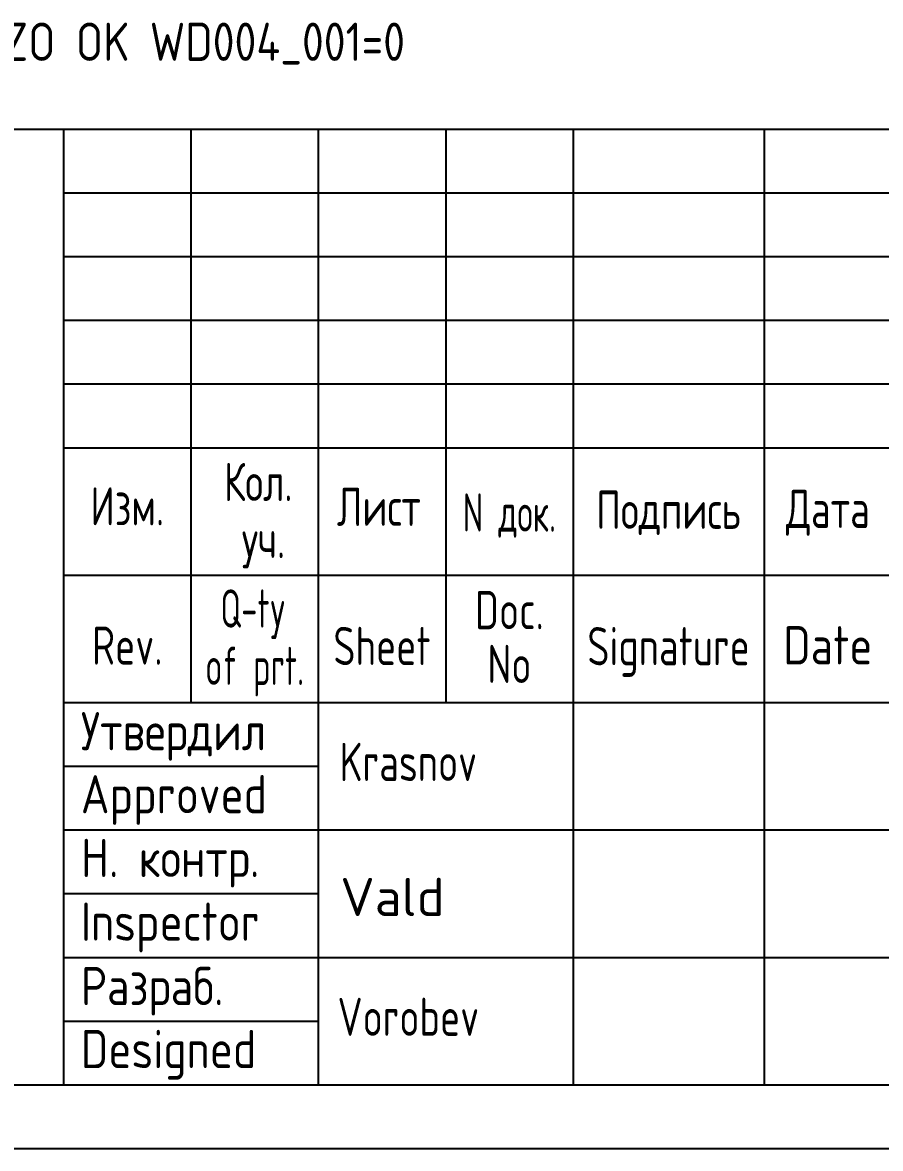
# Model space of a CAD drawing. Header units: millimetres. Extents: x 133356 to 134197, y -259 to 335.
# Drawn here: x 134003.3 to 134070.7, y -259.1 to -170.7 of the extents above; entities that cross this region are included whole.
import ezdxf
from ezdxf.enums import TextEntityAlignment as Align

# ---------------------------------------------------------------- set-up
doc = ezdxf.new("R2010")
doc.units = ezdxf.units.MM
doc.header["$LTSCALE"] = 20
doc.header["$MEASUREMENT"] = 0
doc.linetypes.add('HIDDEN', pattern=[0.375, 0.25, -0.125])
doc.layers.add('TITUL', color=7, linetype='Continuous')
doc.styles.add('ROMANS', font='romans.shx', dxfattribs={"width": 0.8})
doc.styles.add('Romans (Куданкулам)', font='romans.shx', dxfattribs={"width": 0.7})

msp = doc.modelspace()

# ---------------------------------------------------------------- linework, layer by layer
msp.add_line((133355.527, -259.095), (134196.527, -259.095))
msp.add_line((133355.527, -259.095), (134196.527, -259.095))
at = {"layer": 'TITUL', "color": 1, "linetype": 'Continuous'}
for p, q in [((133876.527, -179.095), (134191.527, -179.095)), ((134006.527, -204.095), (134071.527, -204.095)), ((134006.527, -224.095), (134071.527, -224.095)), ((134006.527, -234.095), (134071.527, -234.095)), ((134006.527, -244.095), (134071.527, -244.095))]:
    msp.add_line(p, q, dxfattribs=at)
at = {"layer": 'TITUL', "color": 1}
for p, q in [((134006.527, -179.095), (134006.527, -254.095)), ((134016.527, -179.095), (134016.527, -224.095)), ((134026.527, -179.095), (134026.527, -254.095)), ((134036.527, -179.095), (134036.527, -224.095)), ((134046.527, -179.095), (134046.527, -254.095)), ((134061.527, -179.095), (134061.527, -254.095)), ((133375.527, -254.095), (134191.527, -254.095))]:
    msp.add_line(p, q, dxfattribs=at)
at = {"layer": 'TITUL'}
for p, q in [((134006.527, -184.095), (134071.527, -184.095)), ((134006.527, -189.095), (134071.527, -189.095)), ((134006.527, -194.095), (134071.527, -194.095)), ((134006.527, -199.095), (134071.527, -199.095)), ((134006.527, -214.095), (134071.527, -214.095)), ((134006.527, -229.095), (134026.527, -229.095)), ((134006.527, -239.095), (134026.527, -239.095)), ((134006.527, -249.095), (134026.527, -249.095))]:
    msp.add_line(p, q, dxfattribs=at)

# ---------------------------------------------------------------- texts
at = {"color": 2, "style": 'Romans (Куданкулам)', "width": 0.7}
for s, p in [('Krasnov', (134033.594, -228.755)), ('Vorobev', (134033.594, -248.755))]:
    msp.add_text(s, height=3, dxfattribs=at).set_placement(p, align=Align.MIDDLE)
at = {"color": 2, "linetype": 'Continuous', "ltscale": 15, "style": 'ROMANS', "width": 0.960599}
msp.add_text('Vald', height=3, dxfattribs=at).set_placement((134028.251, -240.856))
at = {"layer": 'TITUL', "color": 2, "style": 'ROMANS', "width": 0.8}
msp.add_text('File: R01 KK56 50UJA 0 AZO OK WD004_001=0', height=3, dxfattribs=at).set_placement((133961.4, -173.735))
at = {"layer": 'TITUL', "color": 2, "linetype": 'HIDDEN', "style": 'ROMANS'}
for s, width, p in [('Кол. ', 0.7, (134022.503, -206.784)), ('Изм.', 0.7, (134011.527, -208.684)), ('Лист', 0.7, (134031.284, -208.734)), ('Подпись', 0.7, (134054.027, -209.2)), ('Дата', 0.7, (134066.527, -209.2)), ('N док.', 0.6, (134041.527, -209.419)), (' уч.', 0.7, (134021.527, -211.661)), ('Q-ty', 0.6, (134021.403, -217.167)), ('Doc.', 0.7, (134041.527, -216.841)), ('Rev.', 0.7, (134011.527, -219.622)), ('Sheet', 0.7, (134031.527, -219.652)), ('Signature', 0.7, (134054.027, -220.121)), ('Date', 0.8, (134066.527, -219.598)), ('of prt.', 0.6, (134021.527, -221.661)), ('No', 0.7, (134041.527, -221.067))]:
    msp.add_text(s, height=3, dxfattribs=dict(at, width=width)).set_placement(p, align=Align.MIDDLE)
at = {"layer": 'TITUL', "color": 2, "linetype": 'HIDDEN', "style": 'ROMANS', "width": 0.8}
for s, p in [('Утвердил', (134007.883, -227.843)), ('Approved', (134007.883, -232.791)), ('Н. контр.', (134007.883, -237.791)), ('Inspector', (134007.883, -242.791)), ('Разраб.', (134007.883, -247.843)), ('Designed', (134007.883, -252.791))]:
    msp.add_text(s, height=3, dxfattribs=at).set_placement(p)

doc.saveas('drawing.dxf')
